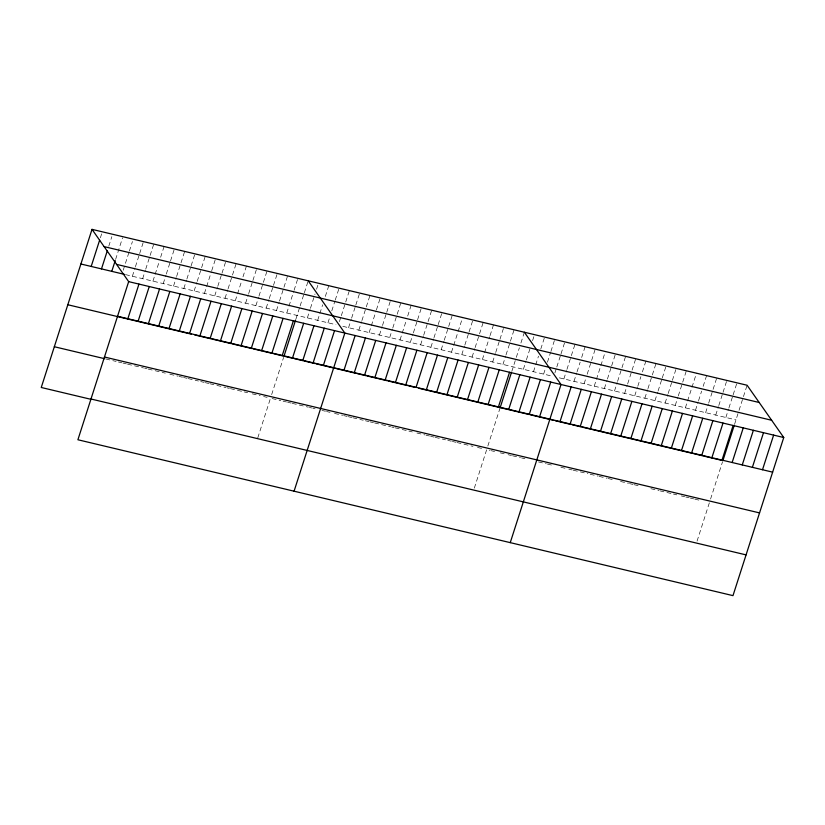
<?xml version="1.0" encoding="UTF-8"?>
<svg xmlns="http://www.w3.org/2000/svg" width="825" height="825" viewBox="0 0 825 825"><rect width="100%" height="100%" fill="white"/><g stroke="black" fill="none" stroke-linecap="round" stroke-linejoin="round"><path stroke-width="0.62" stroke-dasharray="4.12 3.09" d="M100.392 237.786L101.929 233.001M108.776 246.201L111.839 236.651M115.613 259.401L122.513 237.909M123.224 270.208L128.978 252.295M129.36 251.099L132.433 241.55M132.371 276.241L135.053 267.888M135.434 266.692L139.27 254.75M139.652 253.553L143.488 241.612M142.663 278.695L145.344 270.332M145.726 269.136L153.78 244.056M152.955 281.139L159.091 262.03M160.627 257.256L164.082 246.51M163.247 283.594L165.938 275.23M166.32 274.034L170.156 262.092M170.538 260.906L174.374 248.954M173.549 286.038L176.23 277.685M176.612 276.488L184.666 251.408M183.841 288.492L186.522 280.129M186.904 278.943L190.74 266.991M191.122 265.805L194.958 253.852M194.133 290.947L196.814 282.583M197.206 281.387L205.25 256.307M204.425 293.391L211.334 271.889M211.716 270.703L215.552 258.761M214.727 295.845L217.408 287.482M217.79 286.285L221.626 274.343M222.007 273.147L225.844 261.205M225.019 298.289L227.7 289.926M228.082 288.74L236.136 263.66M235.311 300.743L241.447 281.634M242.983 276.849L246.428 266.104M245.602 303.188L248.294 294.834M248.676 293.638L252.512 281.696M252.893 280.5L256.73 268.558M255.894 305.642L258.586 297.278M258.968 296.082L267.022 271.002M266.197 308.086L268.878 299.733M269.259 298.537L273.096 286.595M273.477 285.398L277.313 273.457M276.488 310.54L279.17 302.177M279.551 300.981L287.605 275.901M286.78 312.984L293.679 291.493M294.071 290.297L297.897 278.355M257.792 437.797L270.507 398.176L280.809 400.63M271.662 394.577L283.604 357.39M295.989 318.832L299.764 307.075M300.145 305.879L303.982 293.937M304.363 292.741L308.199 280.799M307.374 317.883L310.056 309.53M310.437 308.333L315.037 293.999M316.573 289.224L318.491 283.253M317.666 320.337L322.647 304.807M325.328 296.453L328.783 285.698M327.958 322.792L329.876 316.81M331.794 310.839L334.857 301.29M335.239 300.094L339.075 288.152M339.405 321.657L340.942 316.872M341.323 315.686L349.377 290.606M348.542 327.69L351.233 319.327M351.615 318.13L355.451 306.188M355.833 304.992L359.669 293.05M358.844 330.134L361.525 321.771M361.907 320.585L369.961 295.505M369.136 332.588L376.035 311.087M376.417 309.891L380.253 297.949M379.428 335.032L382.109 326.679M382.501 325.483L386.327 313.541M386.719 312.345L390.545 300.403M389.72 337.487L392.411 329.123M392.793 327.927L400.847 302.847M400.022 339.931L406.147 320.822M407.684 316.047L411.139 305.302M410.314 342.385L412.995 334.022M413.377 332.826L417.213 320.884M417.594 319.688L421.431 307.746M420.606 344.829L423.287 336.476M423.668 335.28L431.722 310.2M430.897 347.284L433.589 338.92M433.971 337.724L437.807 325.782M438.188 324.586L442.025 312.644M441.189 349.728L443.881 341.375M444.262 340.178L452.317 315.098M451.492 352.182L462.608 317.543M461.783 354.626L464.465 346.273M464.846 345.077L468.683 333.135M469.064 331.939L472.9 319.997M472.075 357.081L474.757 348.717M475.148 347.531L483.192 322.441M482.367 359.535L489.658 336.837M490.04 335.641L493.494 324.895M492.669 361.979L495.351 353.616M495.732 352.43L499.568 340.478M499.95 339.292L503.786 327.35M502.961 364.433L505.642 356.07M506.024 354.874L514.078 329.794M474.334 488.101L486.688 449.615L490.06 450.419M487.843 446.016L500.167 407.632M511.799 371.405L515.934 358.514M516.316 357.328L519.389 347.768M520.926 342.994L524.37 332.248M523.38 369.291L526.061 360.927M526.443 359.731L530.279 347.789M532.579 340.622L534.497 334.651M533.497 371.693L538.488 356.173M540.788 349.006L544.624 337.064M543.623 374.107L545.542 368.136M547.46 362.165L550.523 352.605M550.914 351.419L554.74 339.467M554.895 372.931L556.432 368.156M556.813 366.96L560.649 355.018M561.031 353.822L564.867 341.88M563.877 378.923L566.558 370.569M566.94 369.373L574.994 344.293M573.994 381.336L576.685 372.972M577.067 371.776L580.13 362.227M581.666 357.452L585.121 346.696M584.121 383.738L585.657 378.964M587.194 374.189L595.238 349.109M594.248 386.152L605.364 351.522M604.374 388.565L607.056 380.201M607.437 379.005L611.273 367.063M611.655 365.867L615.491 353.925M614.491 390.968L617.183 382.614M617.564 381.418L625.618 356.338M624.618 393.381L627.299 385.017M627.681 383.821L635.735 358.741M634.745 395.783L637.426 387.43M637.808 386.234L640.881 376.674M642.407 371.9L645.862 361.154M644.861 398.197L647.553 389.833M647.934 388.647L655.988 363.567M654.988 400.61L657.669 392.246M658.061 391.05L661.887 379.108M662.279 377.912L666.105 365.97M665.115 403.012L667.796 394.659M668.178 393.463L672.014 381.521M672.396 380.325L676.232 368.383M675.242 405.426L677.923 397.062M678.305 395.866L686.359 370.786M685.358 407.839L696.486 373.199M695.485 410.242L698.167 401.878M698.548 400.692L701.621 391.132M703.158 386.358L706.602 375.612M705.612 412.655L708.293 404.291M708.675 403.095L716.729 378.015M715.729 415.058L718.42 406.704M718.802 405.508L722.638 393.566M723.02 392.37L726.856 380.428M725.856 417.471L728.537 409.107M728.929 407.911L732.755 395.969M733.147 394.783L736.972 382.831M697.063 541.107L709.417 502.621M710.572 499.022L722.514 461.835M734.528 424.411L738.664 411.52M739.045 410.324L747.099 385.244M125.503 274.612L335.961 324.689M342.829 326.329L552.626 376.252M559.371 377.85L735.982 419.884M105.806 358.978L116.098 361.433M118.388 361.979L121.822 362.794M122.966 363.062L126.39 363.887M127.535 364.155L143.55 367.96M144.695 368.239L146.984 368.785M148.129 369.053L165.278 373.137M169.857 374.22L177.86 376.128M179.004 376.406L182.438 377.221M183.583 377.489L187.017 378.304M188.162 378.582L198.454 381.026M200.743 381.573L204.167 382.387M205.312 382.666L208.746 383.481M209.89 383.749L225.906 387.564M227.05 387.832L229.34 388.379M230.474 388.647L243.055 391.648M244.2 391.916L247.634 392.731M252.213 393.824L260.215 395.722M263.649 396.547L267.083 397.361M283.088 401.167L286.522 401.992M287.667 402.26L291.101 403.074M292.246 403.343L308.261 407.158M309.396 407.426L311.685 407.973M312.83 408.251L315.119 408.787M321.987 410.427L325.411 411.242M326.556 411.51L329.99 412.325M334.568 413.418L342.571 415.326M343.716 415.594L347.15 416.408M348.294 416.687L351.718 417.502M352.863 417.77L363.155 420.224M365.444 420.771L368.878 421.585M370.023 421.853L373.457 422.668M374.602 422.947L390.607 426.752M391.751 427.03L394.041 427.567M395.185 427.845L407.767 430.836M408.911 431.114L412.345 431.929M416.914 433.012L424.927 434.919M426.071 435.188L429.495 436.012M430.64 436.281L434.074 437.095M435.218 437.374L445.51 439.818M447.8 440.364L451.234 441.179M452.378 441.447L455.802 442.272M456.947 442.54L472.962 446.356M477.541 447.439L484.399 449.068M491.184 450.687L494.567 451.492M500.187 452.832L506.942 454.431M508.066 454.699L511.438 455.503M512.562 455.771L520.431 457.648M521.565 457.916L524.937 458.721M538.436 461.928L546.305 463.805M547.429 464.073L554.183 465.682M560.928 467.28L567.683 468.889M568.807 469.157L572.179 469.961M573.303 470.229L587.926 473.705M590.174 474.241L598.053 476.118M599.177 476.386L607.056 478.263M608.18 478.531L613.8 479.861M620.555 481.47L628.423 483.347M629.547 483.615L632.919 484.419M634.054 484.688L640.798 486.286M650.925 488.699L658.793 490.576M659.917 490.844L672.292 493.783M673.417 494.051L676.799 494.856M681.295 495.928L684.667 496.733M685.792 497.001L689.174 497.795M690.298 498.063L693.67 498.867M694.794 499.135L701.539 500.744"/><path stroke-width="1.24" d="M92.018 229.36L128.669 281.634L77.901 439.756L732.982 595.64L783.75 437.518L747.099 385.244L92.018 229.36L41.25 387.482L91.575 399.465M91.193 266.444L99.629 240.168M101.485 268.898L107.24 250.986M111.777 271.343L115.232 260.597M127.844 318.718L138.961 284.078M138.136 321.162L149.253 286.533M148.428 323.617L159.545 288.977M158.72 326.061L169.847 291.431M169.022 328.515L180.139 293.875M179.314 330.959L190.431 296.33M189.606 333.413L200.722 298.774M199.898 335.858L211.025 301.228M210.189 338.312L221.317 303.672M220.492 340.766L231.608 306.127M230.783 343.21L241.9 308.581M241.075 345.665L252.192 311.025M251.367 348.109L262.494 313.479M261.669 350.563L272.786 315.923M271.961 353.007L283.078 318.378M282.253 355.462L293.37 320.822M295.618 319.966L283.996 356.194L293.143 358.37M292.545 357.906L303.672 323.276M302.837 360.36L313.964 325.72M313.139 362.804L324.256 328.175M323.431 365.258L334.548 330.619M294.071 491.195L344.84 333.073L308.199 280.799M344.015 370.157L355.142 335.517M354.317 372.601L365.434 337.972M364.609 375.055L375.726 340.416M374.901 377.51L386.017 342.87M385.192 379.954L396.32 345.324M395.484 382.408L406.612 347.768M405.787 384.852L416.903 350.223M416.078 387.307L427.195 352.667M426.37 389.751L437.487 355.121M436.662 392.205L447.789 357.565M446.964 394.649L458.081 360.02M457.256 397.103L468.373 362.464M467.548 399.548L478.665 364.918M477.84 402.002L488.967 367.362M488.132 404.446L499.259 369.817M498.434 406.9L509.551 372.261M500.167 407.632L511.438 372.539M508.726 409.355L519.843 374.715M519.018 411.799L530.135 377.169M529.31 414.253L540.437 379.613M539.612 416.697L550.729 382.068M510.252 542.633L561.021 384.512L524.37 332.248M560.031 421.554L571.148 386.925M570.147 423.968L581.274 389.328M580.274 426.37L591.391 391.741M590.401 428.783L601.518 394.154M600.518 431.197L611.645 396.557M610.644 433.599L621.761 398.97M620.771 436.012L631.888 401.373M630.898 438.426L642.015 403.786M641.015 440.828L652.142 406.199M651.142 443.242L662.258 408.602M661.268 445.644L672.385 411.015M671.385 448.058L682.512 413.418M681.512 450.471L692.629 415.831M691.639 452.873L702.756 418.244M701.766 455.287L712.882 420.647M711.882 457.689L723.009 423.06M722.009 460.103L733.126 425.463M734.167 425.535L722.896 460.628L713.903 458.494M732.136 462.516L743.253 427.876M742.263 464.918L753.38 430.289M752.379 467.332L763.507 432.692M762.506 469.734L773.623 435.105M104.115 246.613L759.196 402.497M116.573 264.382L771.653 420.265M80.902 264L124.358 274.343M128.669 281.634L783.75 437.518M117.542 316.264L772.633 472.147M67.815 304.745L191.348 334.146M194.772 334.96L210.787 338.766M211.932 339.044L231.382 343.674M232.516 343.942L251.965 348.573M253.11 348.841L262.257 351.017M263.402 351.295L272.549 353.471M273.694 353.739L282.851 355.915M294.288 358.638L303.435 360.814M304.58 361.092L314.872 363.536M316.016 363.815L335.466 368.435M336.61 368.713L356.049 373.333M357.194 373.612L366.341 375.787M367.486 376.056L376.643 378.232M377.788 378.51L386.935 380.686M388.08 380.954L397.227 383.13M398.372 383.408L407.519 385.584M408.664 385.853L414.387 387.214M418.956 388.307L519.296 412.18M520.42 412.448L529.413 414.593M530.537 414.862L539.54 416.996M540.664 417.264L549.667 419.409M550.791 419.677L553.039 420.214M555.287 420.75L571.034 424.493M572.158 424.762L581.161 426.907M582.285 427.175L591.288 429.309M592.412 429.577L640.778 441.086M641.902 441.354L661.031 445.912M662.155 446.181L671.148 448.315M672.282 448.583L692.526 453.399M693.65 453.668L702.653 455.812M703.777 456.081L712.769 458.226M104.466 357.019L759.547 512.903M54.337 346.737L104.662 358.71M90.987 399.001L746.068 554.885"/></g></svg>
